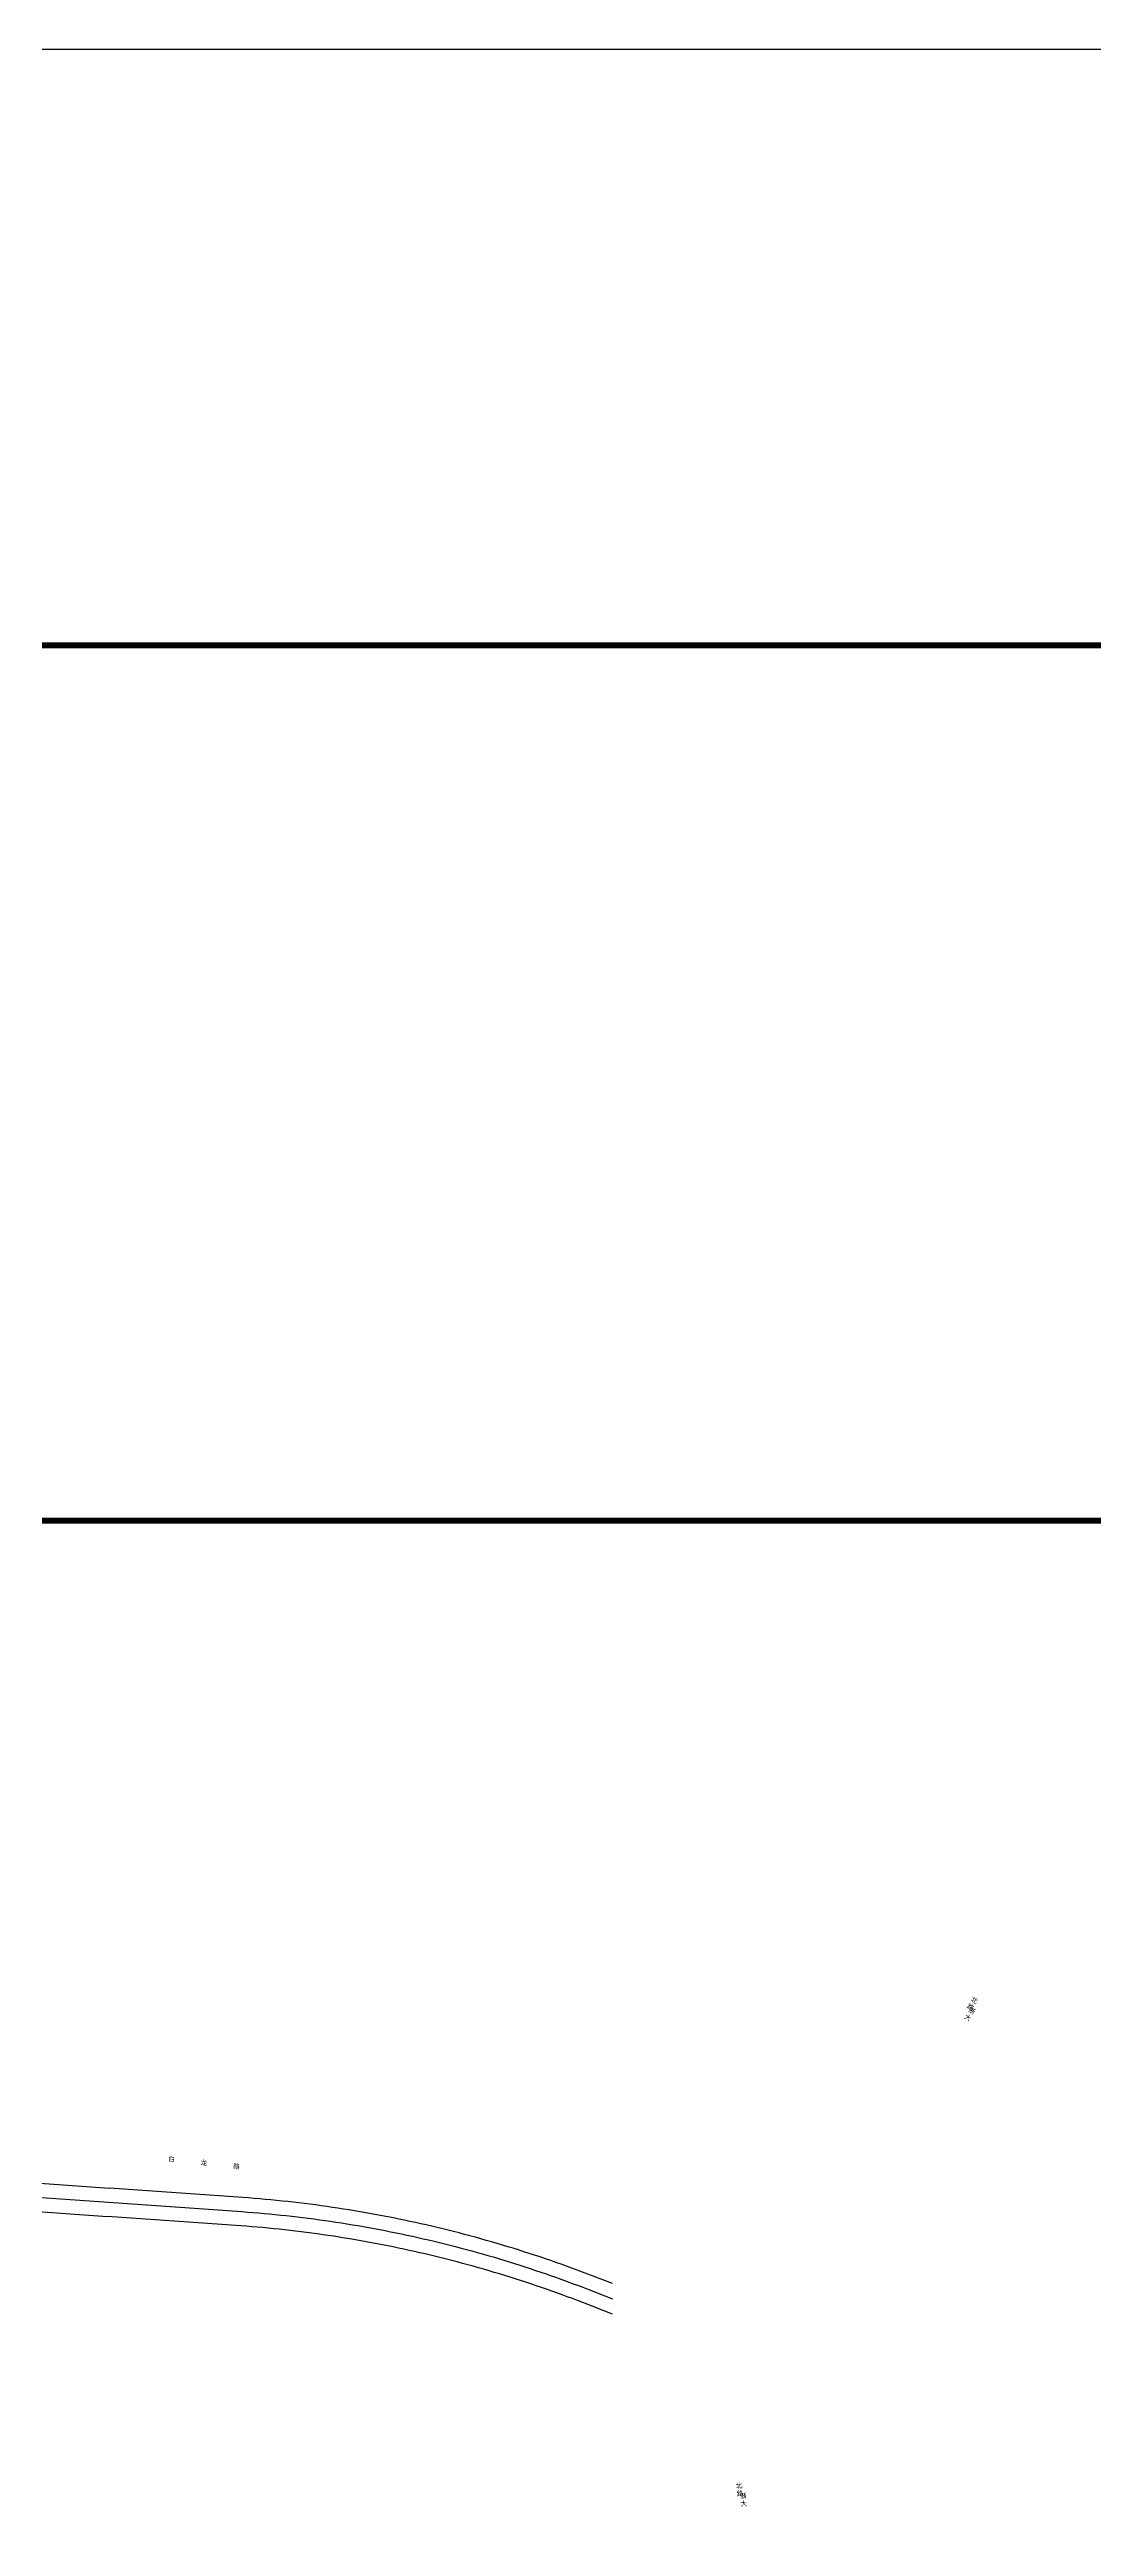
# Model space of a CAD drawing. Extents: x 529262 to 576451, y 2694391 to 2717535.
# Drawn here: x 567195 to 568075, y 2710995 to 2713084 of the extents above; entities that cross this region are included whole.
import ezdxf
from ezdxf.enums import TextEntityAlignment as Align
from ezdxf.xclip import XClip

# ---------------------------------------------------------------- set-up
doc = ezdxf.new("R2010")
doc.units = 0
doc.header["$XCLIPFRAME"] = 0
for name, color, linetype in [('PP-COM', 7, 'Continuous'), ('PUB_TITLE', 4, 'Continuous'), ('RD-中线', 40, 'Continuous'), ('RD-红线', 7, 'Continuous'), ('RD-路名', 7, 'Continuous')]:
    doc.layers.add(name, color=color, linetype=linetype)
doc.styles.add('黑体', font='simhei.ttf')

# ---------------------------------------------------------------- blocks, each defined once
blk = doc.blocks.new('A$C19FD0107')
at = {"layer": 'RD-中线', "color": 8}
blk.add_lwpolyline([(-3891, 16887.7), (-3753.4, 16878)], dxfattribs=at)
blk.add_lwpolyline([(-3753.4, 16878), (-3641, 16870.1, -0.075195), (-3349.2, 16804.6), (-3142.3, 16724.2)], format="xyb", dxfattribs=at)
at = {"layer": 'RD-红线', "color": 8}
for points in [[(-3890.1, 16899.7), (-3752.6, 16890)], [(-3891.8, 16875.7), (-3754.3, 16866)]]:
    blk.add_lwpolyline(points, dxfattribs=at)
for points in [[(-3189.3, 16759.8), (-3243.1, 16781.6), (-3273.1, 16787.9), (-3344.9, 16815.8, 0.074362), (-3640.2, 16882), (-3752.6, 16890)], [(-3125.1, 16430.3, 0.000021), (-3143.8, 16470.7, 0.000056)], [(-3179.2, 16579.7), (-3186.6, 16610.3, -0.031035), (-3184.6, 16643.7, -0.037362), (-3176.8, 16682.8, 0.385297), (-3200.8, 16730.8), (-3265.9, 16756.1), (-3292.8, 16769.8), (-3353.6, 16793.4, 0.07426), (-3641.9, 16858.1), (-3754.3, 16866)]]:
    blk.add_lwpolyline(points, format="xyb", dxfattribs=at)

msp = doc.modelspace()

# ---------------------------------------------------------------- linework, layer by layer
at = {"layer": 'PUB_TITLE', "color": 7}
msp.add_lwpolyline([(561267.748, 2707366.835), (569352.748, 2707366.835), (569352.748, 2713084.085), (561267.748, 2713084.085)], close=True, dxfattribs=at)
at = {"layer": 'PUB_TITLE', "color": 7, "const_width": 5}
for points in [[(568193.3, 2711843.351), (568193.3, 2708691.925), (561392.748, 2708691.925), (561392.748, 2712581.567), (569352.748, 2712581.567)], [(568193.3, 2711843.351), (561392.748, 2711843.351)]]:
    msp.add_lwpolyline(points, dxfattribs=at)

# ---------------------------------------------------------------- block references
at = {"layer": 'PP-COM'}
ref = msp.add_blockref('A$C19FD0107', (570997.993, 2694390.603), dxfattribs=at)
XClip(ref).set_block_clipping_path([(-9366.4383134884, 14428.6043910822), (-3328.4480743363, 17452.7484863754)])

# ---------------------------------------------------------------- texts
at = {"layer": 'RD-路名', "color": 7, "linetype": 'Continuous', "style": '黑体'}
msp.add_text('白       龙       路', height=4, rotation=353.615425, dxfattribs=at).set_placement((567325.076, 2711302.134), align=Align.MIDDLE)
at = {"layer": 'RD-路名', "color": 7, "linetype": 'Continuous', "char_height": 4, "attachment_point": 1, "style": '黑体'}
for s, insert, width, rotation in [('\\P  \\P\\P北\\P路', (567983.026, 2711459.589), 50.99419, 330.702325), ('浙\\P大', (567971.518, 2711433.196), 46.5063, 327.170389), ('\\P  \\P\\P北\\P路', (567771.061, 2711051.156), 50.99419, 6.239224), ('浙\\P大', (567777.037, 2711022.99), 46.5063, 2.707288)]:
    msp.add_mtext(s, dxfattribs=dict(at, insert=insert, width=width, rotation=rotation))

doc.saveas('drawing.dxf')
